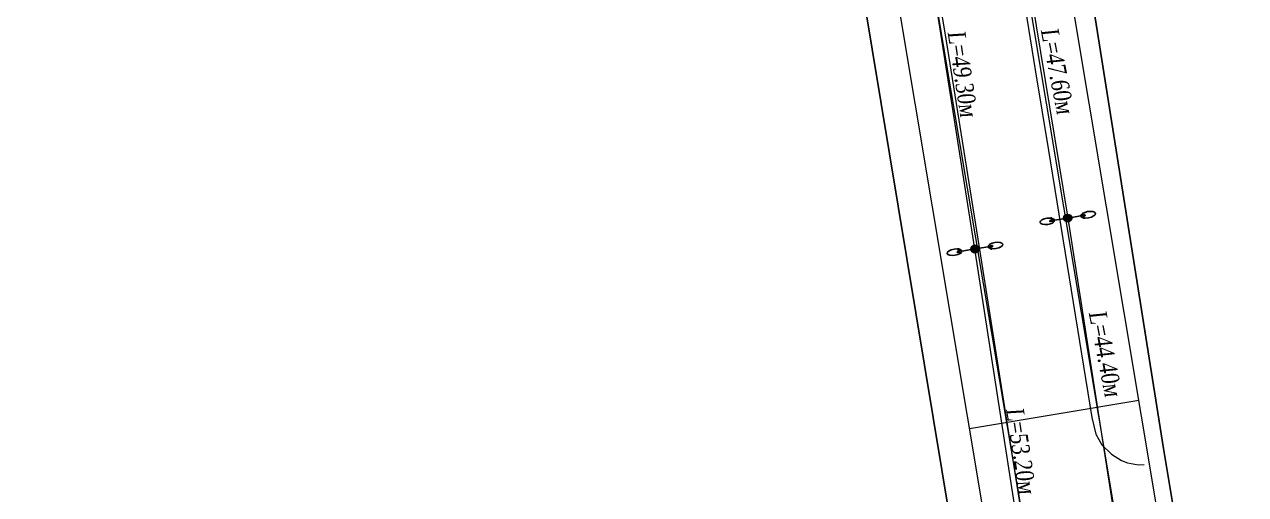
# Model space of a CAD drawing. Extents: x 2474 to 3317, y 1800 to 4862.
# Drawn here: x 2892.7 to 3064.7, y 2278.4 to 2344.7 of the extents above; entities that cross this region are included whole.
import ezdxf

# ---------------------------------------------------------------- set-up
doc = ezdxf.new("R2010")
doc.units = 0
doc.header["$MEASUREMENT"] = 0
for name, color, linetype in [('DLXLUM01', 2, 'Continuous'), ('DLXLUM02', 4, 'Continuous'), ('DLXLUMEX', 2, 'Continuous'), ('DLXSCENE', 7, 'Continuous')]:
    doc.layers.add(name, color=color, linetype=linetype)
doc.layers.add('ОСВЕЩЕНИЕ', color=7, linetype='Continuous', lineweight=15)
doc.layers.add('ситуация', color=7, linetype='Continuous', lineweight=15)
doc.styles.add('стиль2', font='times.ttf', dxfattribs={"width": 0.85, "oblique": 5, "height": 1.15})

# ---------------------------------------------------------------- blocks, each defined once
blk = doc.blocks.new('*U233')
for p, q in [((0.24, 0.12), (-0.27, 0.04)), ((-0.27, 0.04), (0.24, 0.12)), ((-0.23, 0.05), (-0.27, 0.04)), ((-0.27, 0.04), (-0.23, 0.05)), ((-0.27, 0.04), (-0.24, -0.12)), ((-0.24, -0.12), (-0.27, 0.04)), ((0.28, 0.13), (-0.23, 0.05)), ((-0.23, 0.05), (0.28, 0.13)), ((-0.23, 0.05), (-0.21, -0.12)), ((-0.21, -0.12), (-0.23, 0.05)), ((0.24, 0.12), (0.28, 0.13)), ((0.28, 0.13), (0.24, 0.12)), ((0.27, -0.04), (0.24, 0.12)), ((0.24, 0.12), (0.27, -0.04)), ((0.31, -0.04), (0.28, 0.13)), ((0.28, 0.13), (0.31, -0.04)), ((-0.24, -0.12), (0.27, -0.04)), ((0.27, -0.04), (-0.24, -0.12)), ((-0.24, -0.12), (-0.21, -0.12)), ((-0.21, -0.12), (-0.24, -0.12)), ((-0.21, -0.12), (0.31, -0.04)), ((0.31, -0.04), (-0.21, -0.12)), ((0.27, -0.04), (0.31, -0.04)), ((0.31, -0.04), (0.27, -0.04))]:
    blk.add_line(p, q)
at = {"color": 1}
blk.add_line((0.04, 0.01), (0.12, -0.49), dxfattribs=at)
at = {"layer": 'DLXLUMEX', "color": 7}
blk.add_text('1', height=0.1, dxfattribs=at).set_placement((0, 0))
blk = doc.blocks.new('*U234')
for p, q in [((0.12, 0.11), (-0.23, 0.05)), ((-0.23, 0.05), (0.12, 0.11)), ((-0.23, 0.05), (-0.2, -0.12)), ((-0.19, 0.05), (-0.23, 0.05)), ((-0.23, 0.05), (-0.19, 0.05)), ((-0.2, -0.12), (-0.23, 0.05)), ((0.16, 0.11), (-0.19, 0.05)), ((-0.19, 0.05), (0.16, 0.11)), ((-0.19, 0.05), (-0.16, -0.11)), ((-0.16, -0.11), (-0.19, 0.05)), ((0.16, 0.11), (0.12, 0.11)), ((0.12, 0.11), (0.16, 0.11)), ((0.15, -0.06), (0.12, 0.11)), ((0.12, 0.11), (0.15, -0.06)), ((0.19, -0.05), (0.16, 0.11)), ((0.16, 0.11), (0.19, -0.05)), ((-0.2, -0.12), (0.15, -0.06)), ((0.15, -0.06), (-0.2, -0.12)), ((-0.16, -0.11), (-0.2, -0.12)), ((-0.2, -0.12), (-0.16, -0.11)), ((-0.16, -0.11), (0.19, -0.05)), ((0.19, -0.05), (-0.16, -0.11)), ((0.15, -0.06), (0.19, -0.05)), ((0.19, -0.05), (0.15, -0.06))]:
    blk.add_line(p, q)
at = {"color": 1}
blk.add_line((-0.04, -0.01), (-0.12, 0.49), dxfattribs=at)
at = {"layer": 'DLXLUMEX', "color": 7}
blk.add_text('2', height=0.1, dxfattribs=at).set_placement((0, 0))
blk = doc.blocks.new('*U235')
for p, q in [((0.16, 0.11), (-0.19, 0.06)), ((-0.19, 0.06), (0.16, 0.11)), ((-0.19, 0.06), (-0.16, -0.11)), ((-0.15, 0.06), (-0.19, 0.06)), ((-0.16, -0.11), (-0.19, 0.06)), ((-0.19, 0.06), (-0.15, 0.06)), ((0.2, 0.12), (-0.15, 0.06)), ((-0.15, 0.06), (0.2, 0.12)), ((-0.15, 0.06), (-0.12, -0.11)), ((-0.12, -0.11), (-0.15, 0.06)), ((0.16, 0.11), (0.2, 0.12)), ((0.2, 0.12), (0.16, 0.11)), ((0.19, -0.06), (0.16, 0.11)), ((0.16, 0.11), (0.19, -0.06)), ((0.23, -0.05), (0.2, 0.12)), ((0.2, 0.12), (0.23, -0.05)), ((-0.16, -0.11), (0.19, -0.06)), ((0.19, -0.06), (-0.16, -0.11)), ((-0.16, -0.11), (-0.12, -0.11)), ((-0.12, -0.11), (-0.16, -0.11)), ((-0.12, -0.11), (0.23, -0.05)), ((0.23, -0.05), (-0.12, -0.11)), ((0.19, -0.06), (0.23, -0.05)), ((0.23, -0.05), (0.19, -0.06))]:
    blk.add_line(p, q)
at = {"color": 1}
blk.add_line((0.04, 0.01), (0.12, -0.49), dxfattribs=at)
at = {"layer": 'DLXLUMEX', "color": 7}
blk.add_text('2', height=0.1, dxfattribs=at).set_placement((0, 0))
blk = doc.blocks.new('*U236')
for p, q in [((0.2, 0.12), (-0.31, 0.03)), ((-0.31, 0.03), (0.2, 0.12)), ((-0.27, 0.04), (-0.31, 0.03)), ((-0.31, 0.03), (-0.27, 0.04)), ((-0.31, 0.03), (-0.28, -0.13)), ((-0.28, -0.13), (-0.31, 0.03)), ((0.24, 0.13), (-0.27, 0.04)), ((-0.27, 0.04), (0.24, 0.13)), ((-0.27, 0.04), (-0.24, -0.13)), ((-0.24, -0.13), (-0.27, 0.04)), ((0.24, 0.13), (0.2, 0.12)), ((0.2, 0.12), (0.24, 0.13)), ((0.23, -0.05), (0.2, 0.12)), ((0.2, 0.12), (0.23, -0.05)), ((0.27, -0.04), (0.24, 0.13)), ((0.24, 0.13), (0.27, -0.04)), ((-0.28, -0.13), (0.23, -0.05)), ((0.23, -0.05), (-0.28, -0.13)), ((-0.24, -0.13), (-0.28, -0.13)), ((-0.28, -0.13), (-0.24, -0.13)), ((-0.24, -0.13), (0.27, -0.04)), ((0.27, -0.04), (-0.24, -0.13)), ((0.23, -0.05), (0.27, -0.04)), ((0.27, -0.04), (0.23, -0.05))]:
    blk.add_line(p, q)
at = {"color": 1}
blk.add_line((-0.04, -0.01), (-0.12, 0.49), dxfattribs=at)
at = {"layer": 'DLXLUMEX', "color": 7}
blk.add_text('1', height=0.1, dxfattribs=at).set_placement((0, 0))
blk = doc.blocks.new('*U218')
for p, q in [((3053.19, 2284.88), (3032.02, 2418.34)), ((3000.11, 2414.04), (3030.18, 2231.81)), ((3085.4, 2091.91), (3053.19, 2284.88))]:
    blk.add_line(p, q)

msp = doc.modelspace()

# ---------------------------------------------------------------- hatches: boundary and pattern name
at = {"layer": 'ОСВЕЩЕНИЕ', "linetype": 'Continuous', "lineweight": 18}
h = msp.add_hatch(color=7, dxfattribs=at)
edge = h.paths.add_edge_path()
edge.add_arc((3039.68, 2317.4), 0.572, 0, 360)
h = msp.add_hatch(color=7, dxfattribs=at)
edge = h.paths.add_edge_path()
edge.add_arc((3026.61, 2313.04), 0.572, 0, 360)

# ---------------------------------------------------------------- linework, layer by layer
at = {"layer": 'ОСВЕЩЕНИЕ', "color": 1, "linetype": 'Continuous'}
for p, q in [((3031.98, 2364.33), (3039.68, 2317.4)), ((3026.61, 2313.04), (3018.9, 2361.76)), ((3039.68, 2317.4), (3046.52, 2273.58)), ((3034.74, 2260.5), (3026.61, 2313.04))]:
    msp.add_line(p, q, dxfattribs=at)
at = {"layer": 'ОСВЕЩЕНИЕ', "color": 7, "linetype": 'Continuous', "lineweight": 18}
for centre in [(3039.68, 2317.4), (3039.68, 2317.4), (3026.61, 2313.04), (3026.61, 2313.04)]:
    msp.add_circle(centre, 0.572, dxfattribs=at)
at = {"layer": 'ситуация', "color": 4}
for p, q in [((3098.64, 1851.95), (2595.93, 4861.51)), ((3098.64, 1851.95), (2595.93, 4861.51)), ((3104.02, 1851.95), (2601.35, 4861.27)), ((3115.86, 1859.76), (2614.6, 4860.67)), ((3115.86, 1859.76), (2614.6, 4860.67)), ((3123.17, 1851.95), (2620.65, 4860.4)), ((3123.17, 1851.95), (2620.65, 4860.4)), ((3025.85, 2287.71), (3049.72, 2291.7)), ((3025.85, 2287.71), (3049.72, 2291.7))]:
    msp.add_line(p, q, dxfattribs=at)
at = {"layer": 'ситуация', "color": 7, "linetype": 'Continuous', "lineweight": 18}
for p, q in [((3030.99, 2363.73), (3035.07, 2338.32)), ((3030.99, 2363.73), (3035.07, 2338.32)), ((3030.99, 2363.73), (3035.07, 2338.32)), ((3022.53, 2342.71), (3020.33, 2356.32)), ((3022.53, 2342.71), (3020.33, 2356.32)), ((3022.53, 2342.71), (3020.33, 2356.32)), ((3027.42, 2312.07), (3022.53, 2342.71)), ((3027.42, 2312.07), (3022.53, 2342.71)), ((3027.42, 2312.07), (3022.53, 2342.71)), ((3035.07, 2338.32), (3036.99, 2326.93)), ((3035.07, 2338.32), (3036.99, 2326.93)), ((3035.07, 2338.32), (3036.99, 2326.93)), ((3036.99, 2326.93), (3043.06, 2289.24)), ((3036.99, 2326.93), (3043.06, 2289.24)), ((3036.99, 2326.93), (3043.06, 2289.24)), ((3033.33, 2274.91), (3027.42, 2312.07)), ((3033.33, 2274.91), (3027.42, 2312.07)), ((3033.33, 2274.91), (3027.42, 2312.07)), ((3043.06, 2289.24), (3043.64, 2286.93)), ((3043.06, 2289.24), (3043.64, 2286.93)), ((3043.06, 2289.24), (3043.64, 2286.93)), ((3043.64, 2286.93), (3044.47, 2285.39)), ((3043.64, 2286.93), (3044.47, 2285.39)), ((3043.64, 2286.93), (3044.47, 2285.39)), ((3044.47, 2285.39), (3045.83, 2284.07)), ((3044.47, 2285.39), (3045.83, 2284.07)), ((3044.47, 2285.39), (3045.83, 2284.07)), ((3045.83, 2284.07), (3047.28, 2283.21)), ((3045.83, 2284.07), (3047.28, 2283.21)), ((3045.83, 2284.07), (3047.28, 2283.21)), ((3047.28, 2283.21), (3048.11, 2282.86)), ((3047.28, 2283.21), (3048.11, 2282.86)), ((3047.28, 2283.21), (3048.11, 2282.86)), ((3048.11, 2282.86), (3049.64, 2282.6)), ((3048.11, 2282.86), (3049.64, 2282.6)), ((3048.11, 2282.86), (3049.64, 2282.6)), ((3049.64, 2282.6), (3050.43, 2282.62)), ((3049.64, 2282.6), (3050.43, 2282.62)), ((3049.64, 2282.6), (3050.43, 2282.62))]:
    msp.add_line(p, q, dxfattribs=at)
at = {"layer": 'ситуация', "color": 0, "lineweight": 25}
for p, q in [((3039.68, 2317.4), (3037.82, 2317.11)), ((3039.68, 2317.4), (3041.52, 2317.71)), ((3026.61, 2313.04), (3024.76, 2312.75)), ((3026.61, 2313.04), (3028.46, 2313.35))]:
    msp.add_line(p, q, dxfattribs=at)
at = {"layer": 'ситуация', "color": 0, "lineweight": 25, "extrusion": (0, 0, -1)}
for centre in [(3042.55, 2317.88), (3029.49, 2313.52)]:
    msp.add_ellipse(centre, major_axis=(1.03, 0.18), ratio=0.418921, dxfattribs=at)
at = {"layer": 'ситуация', "color": 0, "lineweight": 25}
for centre in [(3036.8, 2316.94), (3023.73, 2312.58)]:
    msp.add_ellipse(centre, major_axis=(-1.03, -0.16), ratio=0.418921, dxfattribs=at)

# ---------------------------------------------------------------- block references
at = {"layer": 'DLXLUM01'}
for name, p in [('*U236', (3037.45, 2317.03)), ('*U233', (3028.79, 2313.39))]:
    msp.add_blockref(name, p, dxfattribs=at)
at = {"layer": 'DLXLUM02'}
for name, p in [('*U235', (3041.89, 2317.77)), ('*U234', (3024.34, 2312.65))]:
    msp.add_blockref(name, p, dxfattribs=at)
at = {"layer": 'DLXSCENE'}
msp.add_blockref('*U218', (0, 0), dxfattribs=at)

# ---------------------------------------------------------------- texts
at = {"layer": 'ОСВЕЩЕНИЕ', "color": 7, "lineweight": 18, "style": 'стиль2', "oblique": 5, "width": 0.8}
for s, rotation, p in [('L=49.30м', 278.5718, (3022.74, 2343.65)), ('L=47.60м', 280.9172, (3035.86, 2343.96)), ('L=44.40м', 280.9172, (3042.62, 2304.07)), ('L=53.20м', 278.5718, (3030.97, 2290.45))]:
    msp.add_text(s, height=2.5, rotation=rotation, dxfattribs=at).set_placement(p)

doc.saveas('drawing.dxf')
